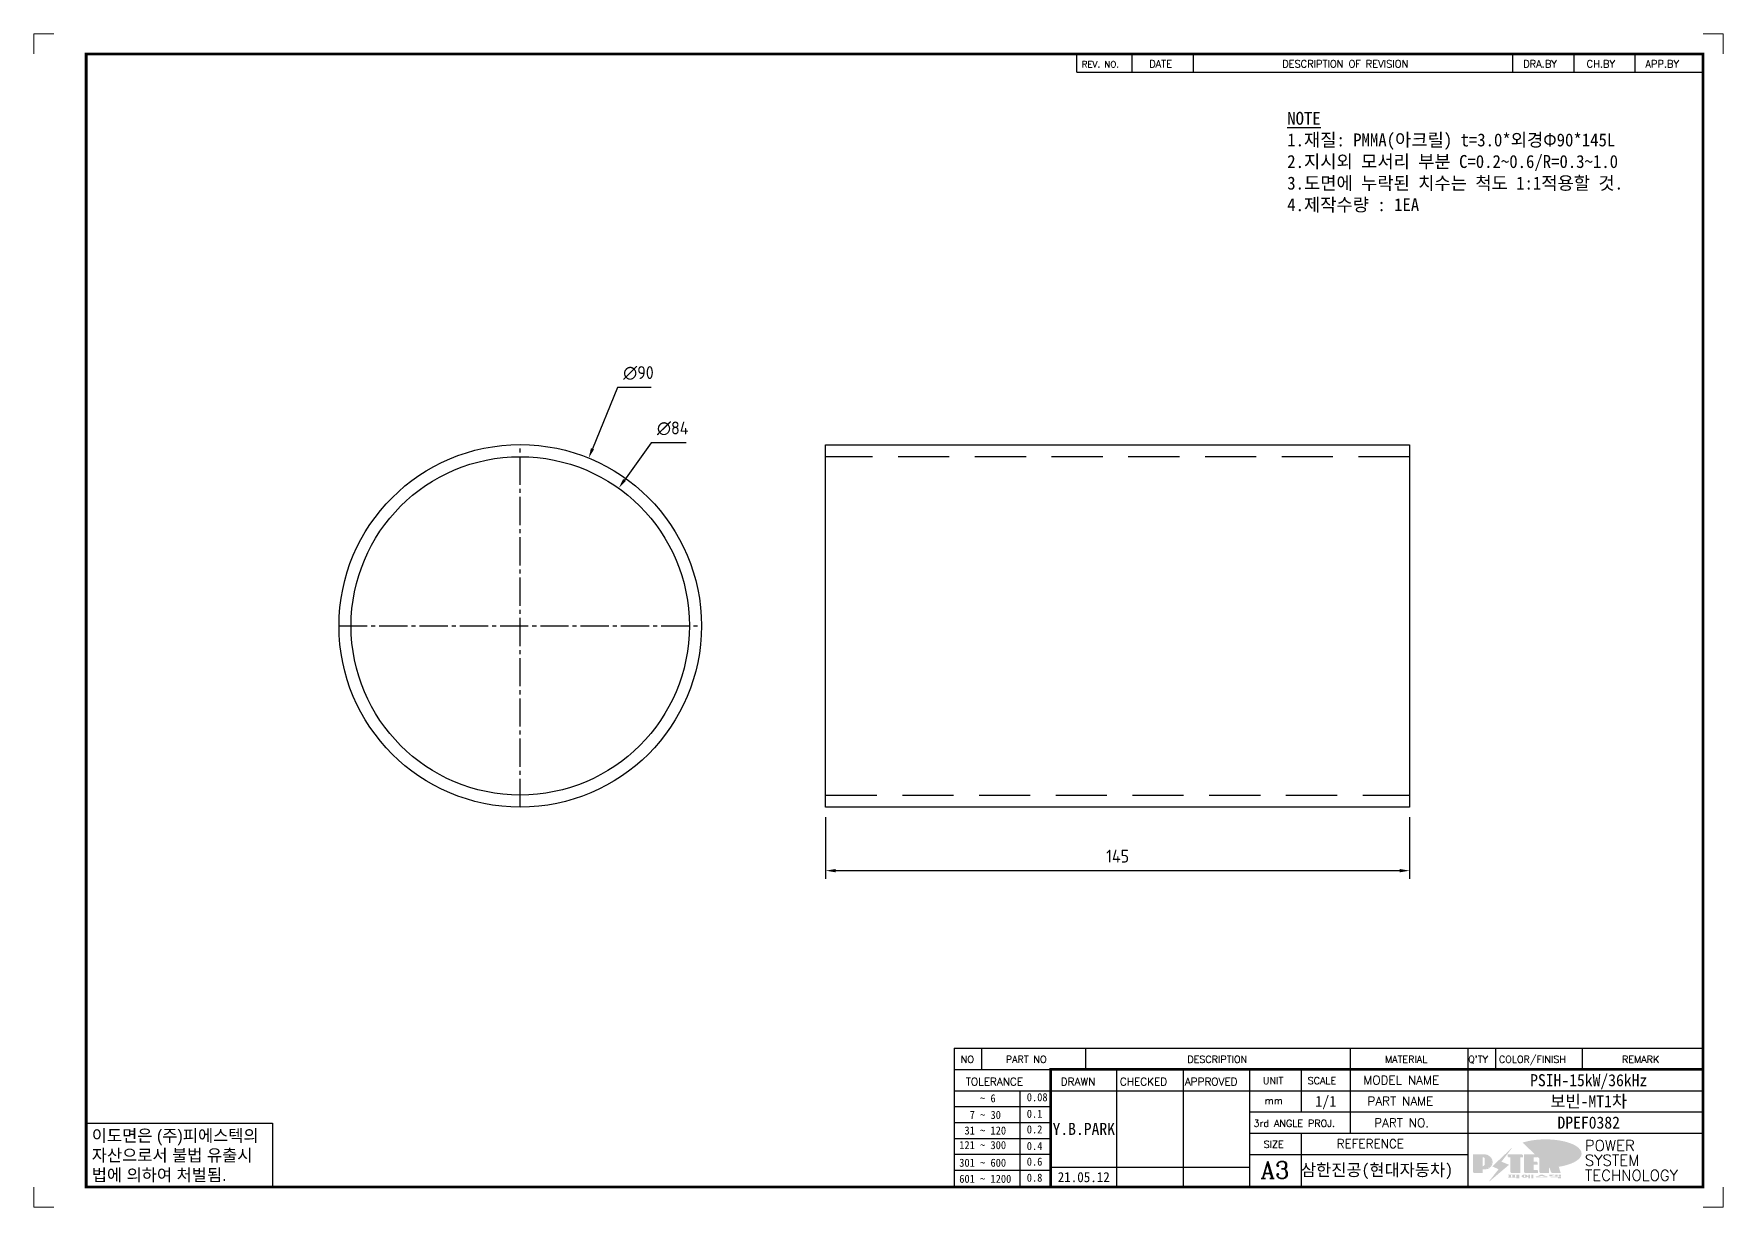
# Model space of a CAD drawing. Header units: millimetres. Extents: x 0 to 3119, y 0 to 1334.
# Drawn here: x 2699.1 to 3118.6, y 0 to 291.3 of the extents above; entities that cross this region are included whole.
import ezdxf
from ezdxf.enums import TextEntityAlignment as Align

# ---------------------------------------------------------------- set-up
doc = ezdxf.new("R2010")
doc.units = ezdxf.units.MM
doc.linetypes.add('CENTER1', pattern=[10, 7, -1, 1, -1])
doc.linetypes.add('HIDDENX2', pattern=[19.05, 12.7, -6.35])
doc.layers.add('FORMAT-1', color=7, linetype='Continuous')
doc.layers.add('line', color=3, linetype='Continuous')
doc.styles.add('h1', font='')
doc.styles.add('HAN', font='')
doc.styles.add('RC', font='ROMANC.SHX')
doc.styles.add('ROMANT', font='romant')
doc.styles.get("Standard").update_dxf_attribs({"font": 'ISOCP.SHX', "bigfont": 'WHGTXT.SHX'})
doc.styles.get('h1').set_extended_font_data('New Gulim')
doc.styles.get('HAN').set_extended_font_data('GulimChe')
doc.dimstyles.new('PS-1', dxfattribs={"dimtxt": 3.2, "dimasz": 2.5, "dimexe": 2, "dimexo": 2.5, "dimgap": 2, "dimtad": 1, "dimtoh": 1, "dimrnd": 0.05, "dimzin": 12, "dimdsep": 46, "dimtxsty": 'Standard', "dimcen": 0, "dimclrt": 2, "dimazin": 3, "dimtfac": 1, "dimtofl": 0, "dimtmove": 0, "dimatfit": 3, "dimfxl": 0, "dimtolj": 1, "dimtzin": 0, "dimarcsym": 0})

# ---------------------------------------------------------------- blocks, each defined once
blk = doc.blocks.new('A$C76E80D33')
at = {"color": 1, "linetype": 'CENTER1'}
for p, q in [((0, 45), (0, -45)), ((-45, 0), (45, 0))]:
    blk.add_line(p, q, dxfattribs=at)
for radius in [45, 42]:
    blk.add_circle((0, 0), radius)
blk = doc.blocks.new('A$C5A093F98')
at = {"color": 2, "linetype": 'HIDDENX2'}
for p, q in [((-42, 3.5), (-42, -141.5)), ((42, -141.5), (42, 3.5))]:
    blk.add_line(p, q, dxfattribs=at)
blk.add_lwpolyline([(45, -141.5), (-45, -141.5), (-45, 3.5), (45, 3.5)], close=True)
blk = doc.blocks.new('t3')
for p, q in [((0, 15.88), (46.25, 15.88)), ((0, 15.88), (0, 0)), ((46.25, 15.88), (46.25, 0)), ((0, 0), (46.25, 0))]:
    blk.add_line(p, q)
at = {"color": 1, "style": 'h1'}
for s, p in [('이도면은 (주)피에스텍의', (1.4, 11.29)), ('자산으로서 불법 유출시', (1.4, 6.41)), ('법에 의하여 처벌됨.', (1.4, 1.52))]:
    blk.add_text(s, height=3, dxfattribs=at).set_placement(p)
blk = doc.blocks.new('new LOGO')
at = {"layer": 'line'}
h = blk.add_hatch(color=1, dxfattribs=at)
h.paths.add_polyline_path([(41.5, 16.4), (54.3, 16.4, 1), (54.3, 82.9), (0, 82.9), (0, -0.1), (41.5, -0.1)])
h.paths.add_polyline_path([(41.5, 27.9), (41.5, 71.9), (43.6, 71.9, -0.414214), (54.6, 60.9), (54.6, 38.9, -0.414214), (43.6, 27.9)], flags=16)
h.paths.add_polyline_path([(214.7, 71.9), (227.5, 71.9), (227.5, 82.9), (159.7, 82.9), (159.7, 71.9), (172.5, 71.9), (172.5, -0.1), (214.7, -0.1)])
h.paths.add_polyline_path([(276, 37.4), (294.8, 37.4), (294.8, 49.1), (276, 49.1), (276, 71.9), (294.8, 71.9), (294.8, 82.9), (234.5, 82.9), (234.5, -0.1), (297, -0.1), (297, 10.9), (276, 10.9)])
h.paths.add_polyline_path([(347.2, 35.2), (359.7, -0.1), (400.5, -0.1), (379.6, 66.8), (399.7, 82.9), (380.6, 82.9), (347.2, 61.6), (347.2, 82.9), (305.5, 82.9), (305.5, -0.1), (347.2, -0.1)])
h = blk.add_hatch(color=250, dxfattribs=at)
h.paths.add_polyline_path([(44.5, 69.4), (46.6, 69.4, -0.129793), (52, 68, 0.221832), (43.6, 71.9), (41.5, 71.9), (41.5, 27.9), (43.6, 27.9, 0.02048), (44.5, 28)], flags=17)
h.paths.add_polyline_path([(44.5, 13.9), (57.3, 13.9, 0.72362), (77.1, 73.9, -0.679777), (54.3, 16.4), (41.5, 16.4), (41.5, -0.1), (3, -0.1), (3, -2.6), (44.5, -2.6)])
h.paths.add_polyline_path([(117.9, 14.2), (71.5, -44.4), (77.1, -39.6), (120.8, 15.6), (92, 28.9), (173.3, 106), (177.5, 111.4), (89.1, 27.6)])
h.paths.add_polyline_path([(162.7, 71.9), (162.7, 69.4), (172.5, 69.4), (172.5, 71.9)], flags=17)
h.paths.add_polyline_path([(217.7, 69.4), (230.5, 69.4), (230.5, 80.4), (227.5, 80.4), (227.5, 71.9), (214.7, 71.9), (214.7, -0.1), (175.5, -0.1), (175.5, -2.6), (217.7, -2.6)])
h.paths.add_polyline_path([(297.8, 46.6), (294.8, 46.6), (294.8, 37.4), (276, 37.4), (276, 10.9), (279, 10.9), (279, 34.9), (297.8, 34.9)])
h.paths.add_polyline_path([(300, 8.4), (297, 8.4), (297, -0.1), (237.5, -0.1), (237.5, -2.6), (300, -2.6)])
h.paths.add_polyline_path([(297.8, 80.4), (294.8, 80.4), (294.8, 71.9), (276, 71.9), (276, 49.1), (279, 49.1), (279, 69.4), (297.8, 69.4)])
h.paths.add_polyline_path([(350.2, 80.4), (347.2, 80.4), (347.2, 61.6), (350.2, 63.5)])
h.paths.add_polyline_path([(350.2, 26.7), (347.2, 35.2), (347.2, -0.1), (308.5, -0.1), (308.5, -2.6), (350.2, -2.6)])
h.paths.add_polyline_path([(402.7, 80.4), (396.5, 80.4), (379.6, 66.8), (400.5, -0.1), (361.8, -0.1), (362.7, -2.6), (403.5, -2.6), (382.6, 64.3)])
blk.add_hatch(color=5, dxfattribs=at).paths.add_polyline_path([(166.3, 35), (131, 49), (180.4, 112.7), (92, 28.9), (120.8, 15.6), (74.4, -43)])
h = blk.add_hatch(color=253, dxfattribs=at)
edge = h.paths.add_edge_path()
edge.add_ellipse((333.9, 86.4), major_axis=(-165.9, 0), ratio=0.39426, start_angle=111.51268, end_angle=334.46902)
edge.add_ellipse((314.1, 81.2), major_axis=(-153.7, 0), ratio=0.40699, start_angle=121.30662, end_angle=327.74369, ccw=False)
edge.add_line((394, 27.8), (394.7, 25.6))
h = blk.add_hatch(color=250, dxfattribs=at)
edge = h.paths.add_edge_path()
edge.add_ellipse((237.8, -17.6), major_axis=(-14.3, 0), ratio=0.526336, start_angle=192.2456, end_angle=269.07481)
edge.add_line((238.1, -10.1), (237.6, -10.1))
edge.add_ellipse((237.8, -17.6), major_axis=(-14.3, 0), ratio=0.526336, start_angle=270.92519, end_angle=449.07481)
edge.add_line((237.6, -25.1), (238.1, -25.1))
edge.add_ellipse((237.8, -17.6), major_axis=(-14.3, 0), ratio=0.526336, start_angle=450.92519, end_angle=527.7544)
edge.add_line((251.7, -19.2), (254.1, -19.2))
edge.add_line((254.1, -19.2), (254.1, -27.1))
edge.add_line((254.1, -27.1), (263.1, -27.1))
edge.add_line((263.1, -27.1), (263.1, -10.1))
edge.add_line((263.1, -10.1), (254.1, -10.1))
edge.add_line((254.1, -10.1), (254.1, -16))
edge.add_line((254.1, -16), (251.7, -16))
h.paths.add_polyline_path([(241, -16.4), (241, -18.7, -1), (234.4, -18.7), (234.4, -16.4, -1)], flags=16)
h.paths.add_polyline_path([(278.2, -10.1), (268.1, -10.1), (268.1, -27.1), (278.2, -27.1)])
h.paths.add_polyline_path([(310.3, -10.1), (310.3, -11.1, -0.157169), (289.3, -17.5), (294, -19.9, 0.128407), (316.3, -15.9, 0.128407), (338.6, -19.9), (343.3, -17.5, -0.157169), (322.2, -11.1), (322.2, -10.1)])
h.paths.add_polyline_path([(342.1, -25.1), (342.1, -22.3), (290.4, -22.3), (290.4, -25.1)])
h.paths.add_polyline_path([(352, -10.1), (352, -16.2, 0.414214), (354, -18.2), (378.7, -18.2), (378.7, -19.6), (390.2, -19.6), (390.2, -10.1), (378.7, -10.1), (378.7, -13.6), (374.7, -13.6), (374.7, -15.1), (378.7, -15.1), (378.7, -16.2), (364.7, -16.2), (364.7, -15.1), (371.2, -15.1), (371.2, -13.6), (364.7, -13.6), (364.7, -12.6), (374.7, -12.6), (374.7, -10.1)])
h.paths.add_polyline_path([(393.8, -10.1), (393.8, -19.6), (405, -19.6), (405, -10.1)])
h.paths.add_polyline_path([(405, -27.1), (405, -20.9), (356.8, -20.9), (356.8, -23), (391.8, -23), (391.8, -27.1)])
h.paths.add_polyline_path([(200.4, -10.1), (200.4, -22.3), (193.2, -22.3), (193.2, -12.6), (196.6, -12.6), (196.6, -10.1), (161, -10.1), (161, -12.6), (164.5, -12.6), (164.5, -22.3), (161, -22.3), (161, -25.1), (200.4, -25.1), (200.4, -27.1), (213.9, -27.1), (213.9, -10.1)])
h.paths.add_polyline_path([(182, -12.6), (175.6, -12.6), (175.6, -22.3), (182, -22.3)], flags=17)
blk = doc.blocks.new('format-3')
at = {"color": 3, "lineweight": 9}
for p, q in [((0, 286.3), (0, 291.3)), ((5, 291.3), (0, 291.3)), ((414.5, 291.3), (419.5, 291.3)), ((419.5, 286.3), (419.5, 291.3)), ((0, 5), (0, 0)), ((419.5, 5), (419.5, 0)), ((5, 0), (0, 0)), ((414.5, 0), (419.5, 0))]:
    blk.add_line(p, q, dxfattribs=at)
at = {"color": 180}
for p, q in [((258.97, 281.75), (258.97, 286.3)), ((272.71, 281.75), (272.71, 286.3)), ((287.94, 281.75), (287.94, 286.3)), ((367.22, 281.75), (367.22, 286.3)), ((382.45, 281.75), (382.45, 286.3)), ((397.61, 281.75), (397.61, 286.3)), ((258.97, 281.75), (414.5, 281.75)), ((228.5, 39.49), (228.5, 5)), ((228.5, 39.49), (414.5, 39.49)), ((235.29, 39.49), (235.29, 34.21)), ((261.24, 34.21), (261.24, 39.49)), ((326.9, 39.49), (326.9, 34.21)), ((356.11, 39.49), (356.11, 34.21)), ((362.93, 39.49), (362.93, 34.21)), ((384.48, 39.49), (384.48, 34.21)), ((228.5, 34.21), (252.48, 34.21)), ((268.96, 5), (268.96, 34.21)), ((285.45, 5), (285.45, 34.21)), ((301.94, 5), (301.94, 34.21)), ((314.72, 34.21), (314.72, 23.65)), ((326.9, 34.21), (326.9, 18.37)), ((356.11, 34.21), (356.11, 5)), ((228.5, 28.93), (252.48, 28.93)), ((244.89, 5.23), (244.89, 28.93)), ((252.48, 28.93), (414.5, 28.93)), ((228.5, 24.98), (252.48, 24.98)), ((228.5, 21.03), (252.48, 21.03)), ((301.94, 23.65), (414.5, 23.65)), ((228.5, 17.08), (252.48, 17.08)), ((301.94, 18.37), (414.5, 18.37)), ((314.72, 18.37), (314.72, 5)), ((228.5, 13.13), (252.48, 13.13)), ((301.94, 13.09), (356.11, 13.09)), ((228.5, 9.18), (252.48, 9.18)), ((252.48, 9.95), (301.94, 9.95))]:
    blk.add_line(p, q, dxfattribs=at)
at = {"const_width": 0.7}
blk.add_lwpolyline([(252.48, 5), (252.48, 34.21), (414.5, 34.21)], dxfattribs=at)
at = {"layer": 'FORMAT-1', "const_width": 0.7}
blk.add_lwpolyline([(13, 5), (13, 286.3), (414.5, 286.3), (414.5, 5)], close=True, dxfattribs=at)
blk.add_blockref('t3', (13, 5))
at = {"xscale": 0.05400000000000027, "yscale": 0.05400000000000027, "zscale": 0.05400000000000027}
blk.add_blockref('new LOGO', (357.35, 8.65), dxfattribs=at)
at = {"color": 2}
for s, height, style, p in [('REV. NO.', 1.56, 'RC', (260.23, 282.95)), ('DATE', 1.788, 'RC', (276.95, 282.94)), ('DESCRIPTION OF REVISION', 1.7875, 'RC', (309.98, 282.94)), ('DRA.BY', 1.788, 'RC', (369.83, 282.94)), ('CH.BY', 1.788, 'RC', (385.59, 282.94)), ('APP.BY', 1.788, 'RC', (400.18, 282.94)), ('COLOR/FINISH', 1.7424, 'RC', (363.8, 35.83)), ('NO', 1.742, 'RC', (230.16, 35.83)), ('PART NO', 1.742, 'RC', (241.36, 35.83)), ('DESCRIPTION', 1.7424, 'RC', (286.43, 35.83)), ('MATERIAL', 1.742, 'RC', (335.52, 35.83)), ("Q'TY", 1.742, 'RC', (356.17, 35.83)), ('REMARK', 1.742, 'RC', (394.37, 35.83)), (' TOLERANCE', 1.9, 'RC', (230.11, 30.22)), ('DRAWN', 1.9, 'RC', (255, 30.22)), ('CHECKED', 1.9, 'RC', (269.71, 30.22)), ('APPROVED', 1.9, 'RC', (285.8, 30.22)), ('UNIT', 1.742, 'RC', (305.19, 30.55)), ('SCALE', 1.742, 'RC', (316.32, 30.55)), ('MODEL NAME', 2.178, 'RC', (330.12, 30.46)), ('    ~ 6', 2, 'HAN', (229.8, 26.03)), ('0.08', 2, 'HAN', (246.57, 26.31)), ('mm', 1.742, 'RC', (305.67, 25.56)), ('PART NAME', 2.178, 'RC', (331.17, 25.24)), ('  7 ~ 30', 2, 'HAN', (229.8, 21.91)), ('0.1', 2, 'HAN', (246.57, 22.2)), ('3rd ANGLE PROJ.', 1.7424, 'RC', (302.87, 19.97)), ('PART NO.', 2.178, 'RC', (332.84, 19.85)), (' 31 ~ 120', 2, 'HAN', (229.8, 18.04)), ('0.2', 2, 'HAN', (246.57, 18.32)), ('REFERENCE', 2.178, 'RC', (323.52, 14.69)), ('121 ~ 300', 2, 'HAN', (229.8, 14.42)), ('0.4', 2, 'HAN', (246.57, 14.2)), ('SIZE', 1.742, 'RC', (305.39, 14.71)), ('301 ~ 600', 2, 'HAN', (229.8, 10.04)), ('0.6', 2, 'HAN', (246.57, 10.32)), ('601 ~ 1200', 2, 'HAN', (229.8, 6.05)), ('0.8', 2, 'HAN', (246.57, 6.33))]:
    blk.add_text(s, height=height, dxfattribs=dict(at, style=style)).set_placement(p)
at = {"style": 'ROMANT'}
for s, p in [('POWER', (385.15, 13.96)), ('SYSTEM', (385.15, 10.31)), ('TECHNOLOGY', (385.15, 6.56))]:
    blk.add_text(s, height=2.7, dxfattribs=at).set_placement(p)
at = {"color": 2, "lineweight": 25, "style": 'RC'}
blk.add_text('A3', height=4.182, dxfattribs=at).set_placement((304.61, 7.14))
at = {"style": 'HAN'}
for tag, height, p in [('MODEL-NAME', 3, (386.1, 31.53)), ('SCALE', 2.7, (320.81, 26.29)), ('PART-NAME', 3, (386.1, 26.29)), ('CH-BY', 3, (277.21, 19.44)), ('PART-NO', 3, (386.1, 21.01)), ('DRA-BY', 3, (260.72, 19.44)), ('APP-BY', 3, (293.7, 19.44)), ('DRA-DATE', 2.5, (260.72, 7.47)), ('CH-DATE', 2.5, (277.21, 7.47)), ('APP-DATE', 2.5, (293.7, 7.47)), ('관련업체', 3, (333.52, 9.26))]:
    blk.add_attdef(tag, text='', height=height, dxfattribs=at).set_placement(p, align=Align.MIDDLE_CENTER)
blk = doc.blocks.new('*D135')
at = {"color": 0, "lineweight": -2}
for p, q in [((2895.73, 96.79), (2895.73, 81.55)), ((3040.73, 96.79), (3040.73, 81.55)), ((2898.23, 83.55), (3038.23, 83.55))]:
    blk.add_line(p, q, dxfattribs=at)
at = {"color": 0}
for points in [[(2898.23, 83.96), (2898.23, 83.13), (2895.73, 83.55)], [(3038.23, 83.96), (3038.23, 83.13), (3040.73, 83.55)]]:
    blk.add_solid(points, dxfattribs=at)
at = {"layer": 'Defpoints', "color": 0}
for p in [(2895.73, 99.29), (3040.73, 99.29), (3040.73, 83.55)]:
    blk.add_point(p, dxfattribs=at)
at = {"color": 2, "insert": (2968.23, 87.15), "char_height": 3.2, "attachment_point": 5}
blk.add_mtext('\\A1;145', dxfattribs=at)
blk = doc.blocks.new('*D136')
at = {"color": 0, "lineweight": -2}
for p, q in [((2852.39, 189.74), (2845.78, 180.51)), ((2861.11, 189.74), (2852.39, 189.74))]:
    blk.add_line(p, q, dxfattribs=at)
at = {"color": 0}
blk.add_solid([(2845.44, 180.75), (2846.12, 180.27), (2844.33, 178.47)], dxfattribs=at)
at = {"layer": 'Defpoints', "color": 0}
for p in [(2844.33, 178.47), (2795.45, 110.16)]:
    blk.add_point(p, dxfattribs=at)
at = {"color": 2, "insert": (2857.75, 193.34), "char_height": 3.2, "attachment_point": 5}
blk.add_mtext('\\A1;∅84', dxfattribs=at)
blk = doc.blocks.new('*D137')
at = {"color": 0, "lineweight": -2}
for p, q in [((2844.03, 203.49), (2837.83, 188.3)), ((2852.44, 203.49), (2844.03, 203.49))]:
    blk.add_line(p, q, dxfattribs=at)
at = {"color": 0}
blk.add_solid([(2837.45, 188.45), (2838.22, 188.14), (2836.89, 185.98)], dxfattribs=at)
at = {"layer": 'Defpoints', "color": 0}
for p in [(2836.89, 185.98), (2802.89, 102.65)]:
    blk.add_point(p, dxfattribs=at)
at = {"color": 2, "insert": (2849.24, 207.09), "char_height": 3.2, "attachment_point": 5}
blk.add_mtext('\\A1;∅90', dxfattribs=at)

msp = doc.modelspace()

# ---------------------------------------------------------------- block references
msp.add_blockref('format-3', (2699.101, 0)).add_auto_attribs({'DRA-DATE': '21.05.12', 'DRA-BY': 'Y.B.PARK', 'MODEL-NAME': 'PSIH-15kW/36kHz', 'PART-NAME': '보빈-MT1차', 'PART-NO': 'DPEF0382', 'SCALE': '1/1', '관련업체': '삼한진공(현대자동차)'})
at = {"rotation": 90}
for name, p in [('A$C76E80D33', (2819.889, 144.316)), ('A$C5A093F98', (2899.227, 144.292))]:
    msp.add_blockref(name, p, dxfattribs=at)

# ---------------------------------------------------------------- texts
at = {"color": 2, "insert": (3010.35, 271.924, 0.008), "char_height": 3.21489, "width": 397.30869, "attachment_point": 1, "style": 'HAN'}
msp.add_mtext('{\\LNOTE\\P}1.재질: PMMA(아크릴) t=3.0*외경Φ90*145L\\P2.지시외 모서리 부분 C=0.2~0.6/R=0.3~1.0\\P3.도면에 누락된 치수는 척도 1:1적용할 것.\\P{\\C1;4.제작수량 : 1EA}', dxfattribs=at)

# ---------------------------------------------------------------- dimensions: what is measured, and where the dimension line sits
for p1, p2, picture, middle in [((2802.89, 102.65), (2836.887, 185.982), '*D137', (2849.236, 203.488)), ((2795.452, 110.157), (2844.326, 178.475), '*D136', (2857.749, 189.745))]:
    dim = msp.add_diameter_dim_2p(p1=p1, p2=p2, dimstyle='PS-1')
    dim.commit()
    dim.dimension.update_dxf_attribs({"geometry": picture, "text_midpoint": middle, "dimtype": 163})
dim = msp.add_linear_dim(base=(3040.727, 83.546), p1=(2895.727, 99.292), p2=(3040.727, 99.292), dimstyle='PS-1')
dim.commit()
dim.dimension.update_dxf_attribs({"geometry": '*D135', "text_midpoint": (2968.227, 87.146)})

doc.saveas('drawing.dxf')
